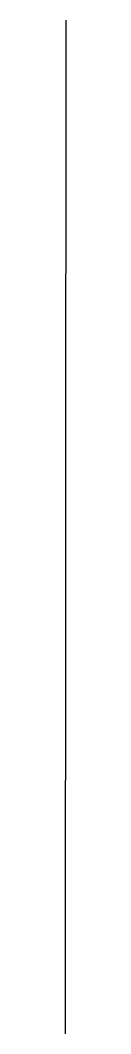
# Model space of a CAD drawing. Extents: x 182 to 183, y -246 to 1754.
import ezdxf

# ---------------------------------------------------------------- set-up
doc = ezdxf.new("R2010")
doc.units = 0
doc.layers.get('0').update_dxf_attribs({"linetype": 'CONTINUOUS'})

msp = doc.modelspace()

# ---------------------------------------------------------------- linework, layer by layer
msp.add_lwpolyline([(182.7, 1753.7), (181.9, -246.3)])

doc.saveas('drawing.dxf')
